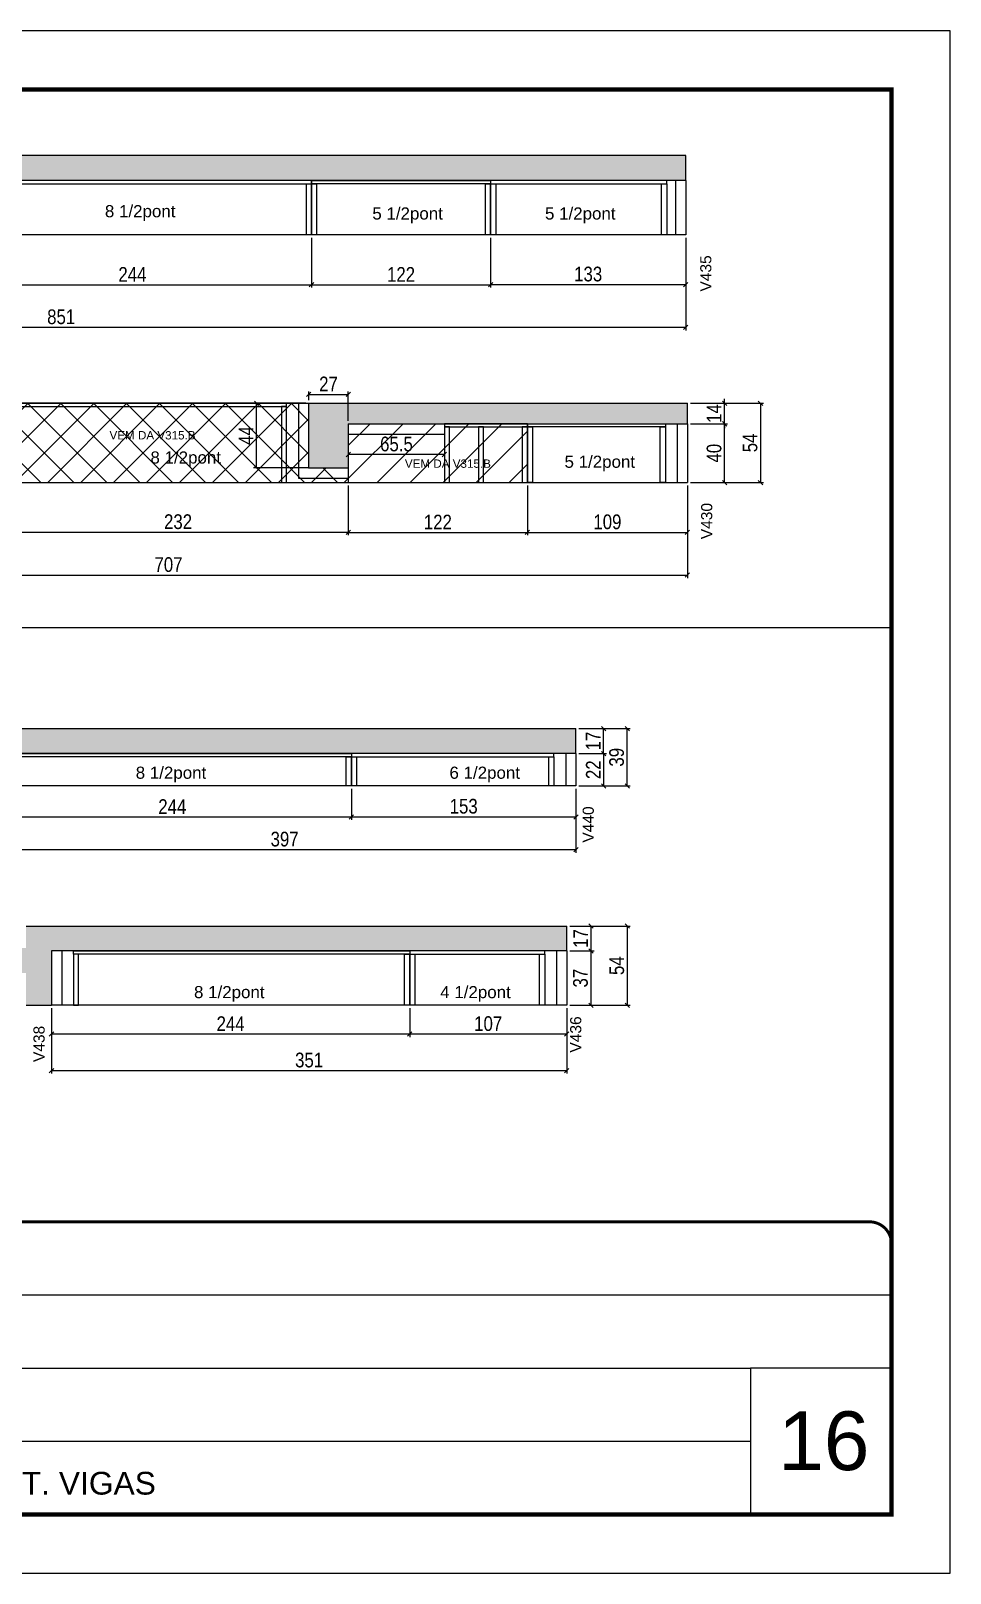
# Model space of a CAD drawing. Extents: x -3394 to 16474, y -5031 to 14397.
# Drawn here: x 9886 to 10512, y 9901 to 10951 of the extents above; entities that cross this region are included whole.
import ezdxf

# ---------------------------------------------------------------- set-up
doc = ezdxf.new("R2010")
doc.units = 0
doc.linetypes.add('CONTINUO', pattern=[0])
doc.linetypes.add('DASHED', pattern=[0.75, 0.5, -0.25])
doc.layers.get('0').update_dxf_attribs({"linetype": 'CONTINUOUS'})
doc.layers.get('Defpoints').update_dxf_attribs({"linetype": 'CONTINUOUS'})
for name, color, linetype, lineweight in [('CARIMBO', 255, 'CONTINUOUS', 9), ('Folhas', 255, 'CONTINUOUS', 9), ('Hachura', 251, 'CONTINUOUS', 9), ('REAPROVEITAMENTO', 251, 'CONTINUOUS', 9), ('SARRAFO DE PRESSAO', 251, 'DASHED', 9)]:
    doc.layers.add(name, color=color, linetype=linetype, lineweight=lineweight)
for name, color, linetype in [('COTA', 241, 'CONTINUOUS'), ('NOMENCLATURA', 7, 'CONTINUOUS'), ('Painéis', 200, 'CONTINUOUS'), ('PONTALETE', 7, 'CONTINUOUS'), ('SARR_2.2x7', 40, 'CONTINUOUS'), ('SARR_3.5x7', 81, 'CONTINUOUS')]:
    doc.layers.add(name, color=color, linetype=linetype)
doc.styles.add('ARIAL', font='arial.ttf')
doc.styles.add('COTA TECNICA', font='techl___.ttf', dxfattribs={"height": 10})
doc.dimstyles.new('PAINEL', dxfattribs={"dimtxt": 10, "dimasz": 3, "dimexe": 3, "dimexo": 3, "dimgap": 3, "dimtad": 1, "dimdec": 1, "dimzin": 12, "dimdsep": 46, "dimtxsty": 'COTA TECNICA', "dimblk1": 'OBLIQUE', "dimblk2": 'OBLIQUE', "dimsah": 1, "dimcen": 0.9, "dimclrd": 4, "dimclre": 4, "dimclrt": 240, "dimadec": 1, "dimazin": 3, "dimtfac": 1, "dimtdec": 1, "dimtmove": 0, "dimatfit": 3, "dimfxl": 1, "dimtolj": 1, "dimtzin": 12, "dimarcsym": 0})
pattern_1 = [(50, (0, 23.99), (9.1092334, -0.7969543), [0.9525, -10.4775]), (355, (0, 23.99), (-1.762171, 9.552842), [0.762, -8.382029]), (100.451445, (0.759, 23.924), (7.3470624, 8.7558876), [0.8095004, -8.904512]), (46.1842, (0, 26.53), (13.553952, -2.102116), [1.42875, -15.71625]), (96.63556, (1.13, 26.355), (11.870207, 12.371306), [1.214251, -13.35678]), (351.18415, (0, 26.53), (11.870207, 12.371306), [1.142998, -12.572987]), (21, (1.27, 25.895), (7.5807196, -5.11326), [0.9525, -10.4775]), (326, (1.27, 25.895), (3.0901014, 9.2093983), [0.762, -8.382]), (71.451445, (1.902, 25.469), (10.670821, 4.0961384), [0.8095004, -8.904497]), (37.5, (0, 23.99), (0.15443016, 4.22775194), [0, -8.2804, 0, -8.509, 0, -8.41375]), (7.5, (0, 23.99), (3.3409831, 5.0090287), [0, -4.8514, 0, -8.0899, 0, -3.20675]), (327.5, (-2.832, 23.99), (6.77952976, -0.2864372), [0, -3.175, 0, -9.906, 0, -13.1445]), (317.5, (-4.102, 23.99), (7.406459, 1.2713246), [0, -4.1275, 0, -6.5786, 0, -9.3345])]

# ---------------------------------------------------------------- blocks, each defined once
blk = doc.blocks.new('9999999999')
at = {"color": 30, "linetype": 'CONTINUO'}
for p, q in [((98564.6, 34379.6), (99584, 34379.6)), ((98564.6, 34329.8), (99488, 34329.8)), ((99584, 34329.8), (99488, 34329.8)), ((99488, 34329.8), (99488, 34230.2)), ((98564.6, 34280), (99488, 34280))]:
    blk.add_line(p, q, dxfattribs=at)
at = {"color": 30, "linetype": 'CONTINUO', "const_width": 2}
blk.add_lwpolyline([(99584, 34230.2), (99584, 34414.4, 0.414214), (99569, 34429.4), (98229, 34429.4, 0.414214), (98214, 34414.4), (98214, 34245.2, 0.414214), (98229, 34230.2), (99584, 34230.2)], format="xyb", dxfattribs=at)
at = {"layer": 'Folhas'}
blk.add_lwpolyline([(98139, 34190.2), (99624, 34190.2), (99624, 35240.2), (98139, 35240.2)], close=True, dxfattribs=at)
at = {"layer": 'Folhas', "color": 30, "const_width": 3}
blk.add_lwpolyline([(98214, 34230.2), (99584, 34230.2), (99584, 35200.2), (98214, 35200.2)], close=True, dxfattribs=at)
at = {"color": 7, "linetype": 'Continuous', "ltscale": 5, "style": 'ARIAL'}
blk.add_text('PAINÉIS DE LAT. VIGAS', height=15.483, dxfattribs=at).set_placement((98837.7, 34243.7))
blk = doc.blocks.new('_Oblique')
at = {"color": 0, "linetype": 'ByBlock', "lineweight": -2}
blk.add_line((-0.5, -0.5), (0.5, 0.5), dxfattribs=at)
blk = doc.blocks.new('*D574')
at = {"layer": 'COTA', "color": 4, "linetype": 'Continuous', "lineweight": -2, "transparency": 16777216}
for p, q in [((10199.1, 10809.9), (10199.1, 10776)), ((10332.1, 10809.9), (10332.1, 10776)), ((10332.1, 10778), (10199.1, 10778))]:
    blk.add_line(p, q, dxfattribs=at)
at = {"layer": 'Defpoints', "color": 0, "linetype": 'Continuous', "transparency": 16777216}
for p in [(10199.1, 10811.9), (10332.1, 10811.9), (10199.1, 10778)]:
    blk.add_point(p, dxfattribs=at)
at = {"layer": 'COTA', "color": 4, "linetype": 'Continuous', "lineweight": -2, "transparency": 16777216, "xscale": 3, "yscale": 3, "zscale": 3, "rotation": 180}
blk.add_blockref('_Oblique', (10199.1, 10778), dxfattribs=at)
at = {"layer": 'COTA', "color": 4, "linetype": 'Continuous', "lineweight": -2, "transparency": 16777216, "xscale": 3, "yscale": 3, "zscale": 3}
blk.add_blockref('_Oblique', (10332.1, 10778), dxfattribs=at)
at = {"layer": 'COTA', "color": 240, "linetype": 'Continuous', "transparency": 16777216, "insert": (10265.6, 10785.2), "char_height": 10, "attachment_point": 5, "style": 'COTA TECNICA'}
blk.add_mtext('\\A1;133', dxfattribs=at)
blk = doc.blocks.new('*D576')
at = {"layer": 'COTA', "color": 4, "linetype": 'Continuous', "lineweight": -2, "transparency": 16777216}
for p, q in [((9481.1, 10809.9), (9481.1, 10746.9)), ((10332.1, 10809.9), (10332.1, 10746.9)), ((10332.1, 10748.9), (9481.1, 10748.9))]:
    blk.add_line(p, q, dxfattribs=at)
at = {"layer": 'Defpoints', "color": 0, "linetype": 'Continuous', "transparency": 16777216}
for p in [(9481.1, 10811.9), (10332.1, 10811.9), (9481.1, 10748.9)]:
    blk.add_point(p, dxfattribs=at)
at = {"layer": 'COTA', "color": 4, "linetype": 'Continuous', "lineweight": -2, "transparency": 16777216, "xscale": 3, "yscale": 3, "zscale": 3, "rotation": 180}
blk.add_blockref('_Oblique', (9481.1, 10748.9), dxfattribs=at)
at = {"layer": 'COTA', "color": 4, "linetype": 'Continuous', "lineweight": -2, "transparency": 16777216, "xscale": 3, "yscale": 3, "zscale": 3}
blk.add_blockref('_Oblique', (10332.1, 10748.9), dxfattribs=at)
at = {"layer": 'COTA', "color": 240, "linetype": 'Continuous', "transparency": 16777216, "insert": (9906.6, 10756.1), "char_height": 10, "attachment_point": 5, "style": 'COTA TECNICA'}
blk.add_mtext('\\A1;851', dxfattribs=at)
blk = doc.blocks.new('*D580')
at = {"layer": 'COTA', "color": 4, "linetype": 'Continuous', "lineweight": -2, "transparency": 16777216}
for p, q in [((10077.1, 10809.9), (10077.1, 10776)), ((10199.1, 10809.9), (10199.1, 10776)), ((10077.1, 10778), (10199.1, 10778))]:
    blk.add_line(p, q, dxfattribs=at)
at = {"layer": 'Defpoints', "color": 0, "linetype": 'Continuous', "transparency": 16777216}
for p in [(10077.1, 10811.9), (10199.1, 10811.9), (10199.1, 10778)]:
    blk.add_point(p, dxfattribs=at)
at = {"layer": 'COTA', "color": 4, "linetype": 'Continuous', "lineweight": -2, "transparency": 16777216, "xscale": 3, "yscale": 3, "zscale": 3, "rotation": 180}
blk.add_blockref('_Oblique', (10077.1, 10778), dxfattribs=at)
at = {"layer": 'COTA', "color": 4, "linetype": 'Continuous', "lineweight": -2, "transparency": 16777216, "xscale": 3, "yscale": 3, "zscale": 3}
blk.add_blockref('_Oblique', (10199.1, 10778), dxfattribs=at)
at = {"layer": 'COTA', "color": 240, "linetype": 'Continuous', "transparency": 16777216, "insert": (10138.1, 10785), "char_height": 10, "attachment_point": 5, "style": 'COTA TECNICA'}
blk.add_mtext('\\A1;122', dxfattribs=at)
blk = doc.blocks.new('*D555')
at = {"layer": 'COTA', "color": 4, "linetype": 'Continuous', "lineweight": -2, "transparency": 16777216}
for p, q in [((9833.1, 10809.9), (9833.1, 10776)), ((10077.1, 10809.9), (10077.1, 10776)), ((9833.1, 10778), (10077.1, 10778))]:
    blk.add_line(p, q, dxfattribs=at)
at = {"layer": 'Defpoints', "color": 0, "linetype": 'Continuous', "transparency": 16777216}
for p in [(9833.1, 10811.9), (10077.1, 10811.9), (10077.1, 10778)]:
    blk.add_point(p, dxfattribs=at)
at = {"layer": 'COTA', "color": 4, "linetype": 'Continuous', "lineweight": -2, "transparency": 16777216, "xscale": 3, "yscale": 3, "zscale": 3, "rotation": 180}
blk.add_blockref('_Oblique', (9833.1, 10778), dxfattribs=at)
at = {"layer": 'COTA', "color": 4, "linetype": 'Continuous', "lineweight": -2, "transparency": 16777216, "xscale": 3, "yscale": 3, "zscale": 3}
blk.add_blockref('_Oblique', (10077.1, 10778), dxfattribs=at)
at = {"layer": 'COTA', "color": 240, "linetype": 'Continuous', "transparency": 16777216, "insert": (9955.1, 10785), "char_height": 10, "attachment_point": 5, "style": 'COTA TECNICA'}
blk.add_mtext('\\A1;244', dxfattribs=at)
blk = doc.blocks.new('*D557')
at = {"layer": 'COTA', "color": 4, "linetype": 'Continuous', "lineweight": -2, "transparency": 16777216}
for p, q in [((10224.2, 10641.3), (10224.2, 10607.4)), ((10333.2, 10641.3), (10333.2, 10607.4)), ((10224.2, 10609.4), (10333.2, 10609.4))]:
    blk.add_line(p, q, dxfattribs=at)
at = {"layer": 'Defpoints', "color": 0, "linetype": 'Continuous', "transparency": 16777216}
for p in [(10224.2, 10643.3), (10333.2, 10643.3), (10333.2, 10609.4)]:
    blk.add_point(p, dxfattribs=at)
at = {"layer": 'COTA', "color": 4, "linetype": 'Continuous', "lineweight": -2, "transparency": 16777216, "xscale": 3, "yscale": 3, "zscale": 3, "rotation": 180}
blk.add_blockref('_Oblique', (10224.2, 10609.4), dxfattribs=at)
at = {"layer": 'COTA', "color": 4, "linetype": 'Continuous', "lineweight": -2, "transparency": 16777216, "xscale": 3, "yscale": 3, "zscale": 3}
blk.add_blockref('_Oblique', (10333.2, 10609.4), dxfattribs=at)
at = {"layer": 'COTA', "color": 240, "linetype": 'Continuous', "transparency": 16777216, "insert": (10278.7, 10616.5), "char_height": 10, "attachment_point": 5, "style": 'COTA TECNICA'}
blk.add_mtext('\\A1;109', dxfattribs=at)
blk = doc.blocks.new('*D558')
at = {"layer": 'COTA', "color": 4, "linetype": 'Continuous', "lineweight": -2, "transparency": 16777216}
for p, q in [((9626.2, 10639.3), (9626.2, 10578.3)), ((10333.2, 10641.3), (10333.2, 10578.3)), ((9626.2, 10580.3), (10333.2, 10580.3))]:
    blk.add_line(p, q, dxfattribs=at)
at = {"layer": 'Defpoints', "color": 0, "linetype": 'Continuous', "transparency": 16777216}
for p in [(9626.2, 10641.3), (10333.2, 10643.3), (10333.2, 10580.3)]:
    blk.add_point(p, dxfattribs=at)
at = {"layer": 'COTA', "color": 4, "linetype": 'Continuous', "lineweight": -2, "transparency": 16777216, "xscale": 3, "yscale": 3, "zscale": 3, "rotation": 180}
blk.add_blockref('_Oblique', (9626.2, 10580.3), dxfattribs=at)
at = {"layer": 'COTA', "color": 4, "linetype": 'Continuous', "lineweight": -2, "transparency": 16777216, "xscale": 3, "yscale": 3, "zscale": 3}
blk.add_blockref('_Oblique', (10333.2, 10580.3), dxfattribs=at)
at = {"layer": 'COTA', "color": 240, "linetype": 'Continuous', "transparency": 16777216, "insert": (9979.7, 10587.4), "char_height": 10, "attachment_point": 5, "style": 'COTA TECNICA'}
blk.add_mtext('\\A1;707', dxfattribs=at)
blk = doc.blocks.new('*D559')
at = {"layer": 'COTA', "color": 4, "linetype": 'Continuous', "lineweight": -2, "transparency": 16777216}
for p, q in [((10335.2, 10683.3), (10360.5, 10683.3)), ((10358.5, 10643.3), (10358.5, 10683.3)), ((10335.2, 10643.3), (10360.5, 10643.3))]:
    blk.add_line(p, q, dxfattribs=at)
at = {"layer": 'Defpoints', "color": 0, "linetype": 'Continuous', "transparency": 16777216}
for p in [(10333.2, 10683.3), (10358.5, 10683.3), (10333.2, 10643.3)]:
    blk.add_point(p, dxfattribs=at)
at = {"layer": 'COTA', "color": 4, "linetype": 'Continuous', "lineweight": -2, "transparency": 16777216, "xscale": 3, "yscale": 3, "zscale": 3}
for p, rotation in [((10358.5, 10683.3), 90), ((10358.5, 10643.3), 270)]:
    blk.add_blockref('_Oblique', p, dxfattribs=dict(at, rotation=rotation))
at = {"layer": 'COTA', "color": 240, "linetype": 'Continuous', "transparency": 16777216, "insert": (10351.4, 10663.3), "char_height": 10, "attachment_point": 5, "rotation": 90, "style": 'COTA TECNICA'}
blk.add_mtext('\\A1;40', dxfattribs=at)
blk = doc.blocks.new('*D560')
at = {"layer": 'COTA', "color": 4, "linetype": 'Continuous', "lineweight": -2, "transparency": 16777216}
for p, q in [((10358.5, 10697.3), (10358.5, 10700.3)), ((10335.2, 10697.3), (10360.5, 10697.3)), ((10358.5, 10683.3), (10358.5, 10697.3)), ((10335.2, 10683.3), (10360.5, 10683.3)), ((10358.5, 10683.3), (10358.5, 10680.3))]:
    blk.add_line(p, q, dxfattribs=at)
at = {"layer": 'Defpoints', "color": 0, "linetype": 'Continuous', "transparency": 16777216}
for p in [(10333.2, 10697.3), (10358.5, 10697.3), (10333.2, 10683.3)]:
    blk.add_point(p, dxfattribs=at)
at = {"layer": 'COTA', "color": 4, "linetype": 'Continuous', "lineweight": -2, "transparency": 16777216, "xscale": 3, "yscale": 3, "zscale": 3}
for p, rotation in [((10358.5, 10697.3), 270), ((10358.5, 10683.3), 90)]:
    blk.add_blockref('_Oblique', p, dxfattribs=dict(at, rotation=rotation))
at = {"layer": 'COTA', "color": 240, "linetype": 'Continuous', "transparency": 16777216, "insert": (10351.4, 10690.3), "char_height": 10, "attachment_point": 5, "rotation": 90, "style": 'COTA TECNICA'}
blk.add_mtext('\\A1;14', dxfattribs=at)
blk = doc.blocks.new('*D561')
at = {"layer": 'COTA', "color": 4, "linetype": 'Continuous', "lineweight": -2, "transparency": 16777216}
for p, q in [((10335.2, 10697.3), (10385, 10697.3)), ((10383, 10697.3), (10383, 10643.3)), ((10335.2, 10643.3), (10385, 10643.3))]:
    blk.add_line(p, q, dxfattribs=at)
at = {"layer": 'Defpoints', "color": 0, "linetype": 'Continuous', "transparency": 16777216}
for p in [(10333.2, 10697.3), (10333.2, 10643.3), (10383, 10643.3)]:
    blk.add_point(p, dxfattribs=at)
at = {"layer": 'COTA', "color": 4, "linetype": 'Continuous', "lineweight": -2, "transparency": 16777216, "xscale": 3, "yscale": 3, "zscale": 3}
for p, rotation in [((10383, 10697.3), 90), ((10383, 10643.3), 270)]:
    blk.add_blockref('_Oblique', p, dxfattribs=dict(at, rotation=rotation))
at = {"layer": 'COTA', "color": 240, "linetype": 'Continuous', "transparency": 16777216, "insert": (10375.9, 10670.3), "char_height": 10, "attachment_point": 5, "rotation": 90, "style": 'COTA TECNICA'}
blk.add_mtext('\\A1;54', dxfattribs=at)
blk = doc.blocks.new('*D563')
at = {"layer": 'COTA', "color": 4, "linetype": 'Continuous', "lineweight": -2, "transparency": 16777216}
for p, q in [((10073.2, 10697.3), (10037.7, 10697.3)), ((10039.7, 10653.3), (10039.7, 10697.3)), ((10073.2, 10653.3), (10037.7, 10653.3))]:
    blk.add_line(p, q, dxfattribs=at)
at = {"layer": 'Defpoints', "color": 0, "linetype": 'Continuous', "transparency": 16777216}
for p in [(10039.7, 10697.3), (10075.2, 10697.3), (10075.2, 10653.3)]:
    blk.add_point(p, dxfattribs=at)
at = {"layer": 'COTA', "color": 4, "linetype": 'Continuous', "lineweight": -2, "transparency": 16777216, "xscale": 3, "yscale": 3, "zscale": 3}
for p, rotation in [((10039.7, 10697.3), 90), ((10039.7, 10653.3), 270)]:
    blk.add_blockref('_Oblique', p, dxfattribs=dict(at, rotation=rotation))
at = {"layer": 'COTA', "color": 240, "linetype": 'Continuous', "transparency": 16777216, "insert": (10032.6, 10675.3), "char_height": 10, "attachment_point": 5, "rotation": 90, "style": 'COTA TECNICA'}
blk.add_mtext('\\A1;44', dxfattribs=at)
blk = doc.blocks.new('*D564')
at = {"layer": 'COTA', "color": 4, "linetype": 'Continuous', "lineweight": -2, "transparency": 16777216}
for p, q in [((9870.2, 10641.3), (9870.2, 10607.4)), ((10102.2, 10641.3), (10102.2, 10607.4)), ((10102.2, 10609.4), (9870.2, 10609.4))]:
    blk.add_line(p, q, dxfattribs=at)
at = {"layer": 'Defpoints', "color": 0, "linetype": 'Continuous', "transparency": 16777216}
for p in [(9870.2, 10643.3), (10102.2, 10643.3), (9870.2, 10609.4)]:
    blk.add_point(p, dxfattribs=at)
at = {"layer": 'COTA', "color": 4, "linetype": 'Continuous', "lineweight": -2, "transparency": 16777216, "xscale": 3, "yscale": 3, "zscale": 3, "rotation": 180}
blk.add_blockref('_Oblique', (9870.2, 10609.4), dxfattribs=at)
at = {"layer": 'COTA', "color": 4, "linetype": 'Continuous', "lineweight": -2, "transparency": 16777216, "xscale": 3, "yscale": 3, "zscale": 3}
blk.add_blockref('_Oblique', (10102.2, 10609.4), dxfattribs=at)
at = {"layer": 'COTA', "color": 240, "linetype": 'Continuous', "transparency": 16777216, "insert": (9986.2, 10616.6), "char_height": 10, "attachment_point": 5, "style": 'COTA TECNICA'}
blk.add_mtext('\\A1;232', dxfattribs=at)
blk = doc.blocks.new('*D570')
at = {"layer": 'COTA', "color": 4, "linetype": 'Continuous', "lineweight": -2, "transparency": 16777216}
for p, q in [((10102.2, 10641.3), (10102.2, 10607.4)), ((10224.2, 10641.3), (10224.2, 10607.4)), ((10102.2, 10609.4), (10224.2, 10609.4))]:
    blk.add_line(p, q, dxfattribs=at)
at = {"layer": 'Defpoints', "color": 0, "linetype": 'Continuous', "transparency": 16777216}
for p in [(10102.2, 10643.3), (10224.2, 10643.3), (10224.2, 10609.4)]:
    blk.add_point(p, dxfattribs=at)
at = {"layer": 'COTA', "color": 4, "linetype": 'Continuous', "lineweight": -2, "transparency": 16777216, "xscale": 3, "yscale": 3, "zscale": 3, "rotation": 180}
blk.add_blockref('_Oblique', (10102.2, 10609.4), dxfattribs=at)
at = {"layer": 'COTA', "color": 4, "linetype": 'Continuous', "lineweight": -2, "transparency": 16777216, "xscale": 3, "yscale": 3, "zscale": 3}
blk.add_blockref('_Oblique', (10224.2, 10609.4), dxfattribs=at)
at = {"layer": 'COTA', "color": 240, "linetype": 'Continuous', "transparency": 16777216, "insert": (10163.2, 10616.4), "char_height": 10, "attachment_point": 5, "style": 'COTA TECNICA'}
blk.add_mtext('\\A1;122', dxfattribs=at)
blk = doc.blocks.new('*D571')
at = {"layer": 'COTA', "color": 4, "linetype": 'Continuous', "lineweight": -2, "transparency": 16777216}
for p, q in [((10102.2, 10674.3), (10102.2, 10660.4)), ((10167.7, 10674.3), (10167.7, 10660.4)), ((10167.7, 10662.4), (10102.2, 10662.4))]:
    blk.add_line(p, q, dxfattribs=at)
at = {"layer": 'Defpoints', "color": 0, "linetype": 'Continuous', "transparency": 16777216}
for p in [(10102.2, 10676.3), (10167.7, 10676.3), (10102.2, 10662.4)]:
    blk.add_point(p, dxfattribs=at)
at = {"layer": 'COTA', "color": 4, "linetype": 'Continuous', "lineweight": -2, "transparency": 16777216, "xscale": 3, "yscale": 3, "zscale": 3, "rotation": 180}
blk.add_blockref('_Oblique', (10102.2, 10662.4), dxfattribs=at)
at = {"layer": 'COTA', "color": 4, "linetype": 'Continuous', "lineweight": -2, "transparency": 16777216, "xscale": 3, "yscale": 3, "zscale": 3}
blk.add_blockref('_Oblique', (10167.7, 10662.4), dxfattribs=at)
at = {"layer": 'COTA', "color": 240, "linetype": 'Continuous', "transparency": 16777216, "insert": (10135, 10669.5), "char_height": 10, "attachment_point": 5, "style": 'COTA TECNICA'}
blk.add_mtext('\\A1;65.5', dxfattribs=at)
blk = doc.blocks.new('*D584')
at = {"layer": 'COTA', "color": 4, "linetype": 'Continuous', "lineweight": -2, "transparency": 16777216}
for p, q in [((10075.2, 10699.3), (10075.2, 10705.3)), ((10075.2, 10703.3), (10102.2, 10703.3)), ((10102.2, 10685.3), (10102.2, 10705.3))]:
    blk.add_line(p, q, dxfattribs=at)
at = {"layer": 'Defpoints', "color": 0, "linetype": 'Continuous', "transparency": 16777216}
for p in [(10102.2, 10703.3), (10075.2, 10697.3), (10102.2, 10683.3)]:
    blk.add_point(p, dxfattribs=at)
at = {"layer": 'COTA', "color": 4, "linetype": 'Continuous', "lineweight": -2, "transparency": 16777216, "xscale": 3, "yscale": 3, "zscale": 3, "rotation": 180}
blk.add_blockref('_Oblique', (10075.2, 10703.3), dxfattribs=at)
at = {"layer": 'COTA', "color": 4, "linetype": 'Continuous', "lineweight": -2, "transparency": 16777216, "xscale": 3, "yscale": 3, "zscale": 3}
blk.add_blockref('_Oblique', (10102.2, 10703.3), dxfattribs=at)
at = {"layer": 'COTA', "color": 240, "linetype": 'Continuous', "transparency": 16777216, "insert": (10088.7, 10710.4), "char_height": 10, "attachment_point": 5, "style": 'COTA TECNICA'}
blk.add_mtext('\\A1;27', dxfattribs=at)
blk = doc.blocks.new('*D629')
at = {"layer": 'COTA', "color": 4, "linetype": 'Continuous', "lineweight": -2, "transparency": 16777216}
for p, q in [((10144, 10285.4), (10144, 10265.8)), ((10251, 10285.4), (10251, 10265.8)), ((10251, 10267.8), (10144, 10267.8))]:
    blk.add_line(p, q, dxfattribs=at)
at = {"layer": 'Defpoints', "color": 0, "linetype": 'Continuous', "transparency": 16777216}
for p in [(10144, 10287.4), (10251, 10287.4), (10144, 10267.8)]:
    blk.add_point(p, dxfattribs=at)
at = {"layer": 'COTA', "color": 4, "linetype": 'Continuous', "lineweight": -2, "transparency": 16777216, "xscale": 3, "yscale": 3, "zscale": 3, "rotation": 180}
blk.add_blockref('_Oblique', (10144, 10267.8), dxfattribs=at)
at = {"layer": 'COTA', "color": 4, "linetype": 'Continuous', "lineweight": -2, "transparency": 16777216, "xscale": 3, "yscale": 3, "zscale": 3}
blk.add_blockref('_Oblique', (10251, 10267.8), dxfattribs=at)
at = {"layer": 'COTA', "color": 240, "linetype": 'Continuous', "transparency": 16777216, "insert": (10197.5, 10274.9), "char_height": 10, "attachment_point": 5, "style": 'COTA TECNICA'}
blk.add_mtext('\\A1;107', dxfattribs=at)
blk = doc.blocks.new('*D630')
at = {"layer": 'COTA', "color": 4, "linetype": 'Continuous', "lineweight": -2, "transparency": 16777216}
for p, q in [((9900, 10285.4), (9900, 10265.8)), ((10144, 10285.4), (10144, 10265.8)), ((10144, 10267.8), (9900, 10267.8))]:
    blk.add_line(p, q, dxfattribs=at)
at = {"layer": 'Defpoints', "color": 0, "linetype": 'Continuous', "transparency": 16777216}
for p in [(9900, 10287.4), (10144, 10287.4), (9900, 10267.8)]:
    blk.add_point(p, dxfattribs=at)
at = {"layer": 'COTA', "color": 4, "linetype": 'Continuous', "lineweight": -2, "transparency": 16777216, "xscale": 3, "yscale": 3, "zscale": 3, "rotation": 180}
blk.add_blockref('_Oblique', (9900, 10267.8), dxfattribs=at)
at = {"layer": 'COTA', "color": 4, "linetype": 'Continuous', "lineweight": -2, "transparency": 16777216, "xscale": 3, "yscale": 3, "zscale": 3}
blk.add_blockref('_Oblique', (10144, 10267.8), dxfattribs=at)
at = {"layer": 'COTA', "color": 240, "linetype": 'Continuous', "transparency": 16777216, "insert": (10022, 10274.9), "char_height": 10, "attachment_point": 5, "style": 'COTA TECNICA'}
blk.add_mtext('\\A1;244', dxfattribs=at)
blk = doc.blocks.new('*D631')
at = {"layer": 'COTA', "color": 4, "linetype": 'Continuous', "lineweight": -2, "transparency": 16777216}
for p, q in [((9900, 10285.4), (9900, 10240.9)), ((10251, 10285.4), (10251, 10240.9)), ((10251, 10242.9), (9900, 10242.9))]:
    blk.add_line(p, q, dxfattribs=at)
at = {"layer": 'Defpoints', "color": 0, "linetype": 'Continuous', "transparency": 16777216}
for p in [(9900, 10287.4), (10251, 10287.4), (9900, 10242.9)]:
    blk.add_point(p, dxfattribs=at)
at = {"layer": 'COTA', "color": 4, "linetype": 'Continuous', "lineweight": -2, "transparency": 16777216, "xscale": 3, "yscale": 3, "zscale": 3, "rotation": 180}
blk.add_blockref('_Oblique', (9900, 10242.9), dxfattribs=at)
at = {"layer": 'COTA', "color": 4, "linetype": 'Continuous', "lineweight": -2, "transparency": 16777216, "xscale": 3, "yscale": 3, "zscale": 3}
blk.add_blockref('_Oblique', (10251, 10242.9), dxfattribs=at)
at = {"layer": 'COTA', "color": 240, "linetype": 'Continuous', "transparency": 16777216, "insert": (10075.5, 10250.1), "char_height": 10, "attachment_point": 5, "style": 'COTA TECNICA'}
blk.add_mtext('\\A1;351', dxfattribs=at)
blk = doc.blocks.new('*D632')
at = {"layer": 'COTA', "color": 4, "linetype": 'Continuous', "lineweight": -2, "transparency": 16777216}
for p, q in [((10253, 10324.4), (10269.6, 10324.4)), ((10267.6, 10287.4), (10267.6, 10324.4)), ((10253, 10287.4), (10269.6, 10287.4))]:
    blk.add_line(p, q, dxfattribs=at)
at = {"layer": 'Defpoints', "color": 0, "linetype": 'Continuous', "transparency": 16777216}
for p in [(10251, 10324.4), (10267.6, 10324.4), (10251, 10287.4)]:
    blk.add_point(p, dxfattribs=at)
at = {"layer": 'COTA', "color": 4, "linetype": 'Continuous', "lineweight": -2, "transparency": 16777216, "xscale": 3, "yscale": 3, "zscale": 3}
for p, rotation in [((10267.6, 10324.4), 90), ((10267.6, 10287.4), 270)]:
    blk.add_blockref('_Oblique', p, dxfattribs=dict(at, rotation=rotation))
at = {"layer": 'COTA', "color": 240, "linetype": 'Continuous', "transparency": 16777216, "insert": (10260.4, 10305.9), "char_height": 10, "attachment_point": 5, "rotation": 90, "style": 'COTA TECNICA'}
blk.add_mtext('\\A1;37', dxfattribs=at)
blk = doc.blocks.new('*D633')
at = {"layer": 'COTA', "color": 4, "linetype": 'Continuous', "lineweight": -2, "transparency": 16777216}
for p, q in [((10253, 10341.4), (10269.6, 10341.4)), ((10267.6, 10324.4), (10267.6, 10341.4)), ((10253, 10324.4), (10269.6, 10324.4))]:
    blk.add_line(p, q, dxfattribs=at)
at = {"layer": 'Defpoints', "color": 0, "linetype": 'Continuous', "transparency": 16777216}
for p in [(10251, 10341.4), (10267.6, 10341.4), (10251, 10324.4)]:
    blk.add_point(p, dxfattribs=at)
at = {"layer": 'COTA', "color": 4, "linetype": 'Continuous', "lineweight": -2, "transparency": 16777216, "xscale": 3, "yscale": 3, "zscale": 3}
for p, rotation in [((10267.6, 10341.4), 90), ((10267.6, 10324.4), 270)]:
    blk.add_blockref('_Oblique', p, dxfattribs=dict(at, rotation=rotation))
at = {"layer": 'COTA', "color": 240, "linetype": 'Continuous', "transparency": 16777216, "insert": (10260.5, 10332.9), "char_height": 10, "attachment_point": 5, "rotation": 90, "style": 'COTA TECNICA'}
blk.add_mtext('\\A1;17', dxfattribs=at)
blk = doc.blocks.new('*D634')
at = {"layer": 'COTA', "color": 4, "linetype": 'Continuous', "lineweight": -2, "transparency": 16777216}
for p, q in [((10253, 10341.4), (10294.2, 10341.4)), ((10292.2, 10341.4), (10292.2, 10287.4)), ((10253, 10287.4), (10294.2, 10287.4))]:
    blk.add_line(p, q, dxfattribs=at)
at = {"layer": 'Defpoints', "color": 0, "linetype": 'Continuous', "transparency": 16777216}
for p in [(10251, 10341.4), (10251, 10287.4), (10292.2, 10287.4)]:
    blk.add_point(p, dxfattribs=at)
at = {"layer": 'COTA', "color": 4, "linetype": 'Continuous', "lineweight": -2, "transparency": 16777216, "xscale": 3, "yscale": 3, "zscale": 3}
for p, rotation in [((10292.2, 10341.4), 90), ((10292.2, 10287.4), 270)]:
    blk.add_blockref('_Oblique', p, dxfattribs=dict(at, rotation=rotation))
at = {"layer": 'COTA', "color": 240, "linetype": 'Continuous', "transparency": 16777216, "insert": (10285.1, 10314.4), "char_height": 10, "attachment_point": 5, "rotation": 90, "style": 'COTA TECNICA'}
blk.add_mtext('\\A1;54', dxfattribs=at)
blk = doc.blocks.new('*D635')
at = {"layer": 'COTA', "color": 4, "linetype": 'Continuous', "lineweight": -2, "transparency": 16777216}
for p, q in [((10104.3, 10434.8), (10104.3, 10413.6)), ((10257.3, 10434.8), (10257.3, 10413.6)), ((10257.3, 10415.6), (10104.3, 10415.6))]:
    blk.add_line(p, q, dxfattribs=at)
at = {"layer": 'Defpoints', "color": 0, "linetype": 'Continuous', "transparency": 16777216}
for p in [(10104.3, 10436.8), (10257.3, 10436.8), (10104.3, 10415.6)]:
    blk.add_point(p, dxfattribs=at)
at = {"layer": 'COTA', "color": 4, "linetype": 'Continuous', "lineweight": -2, "transparency": 16777216, "xscale": 3, "yscale": 3, "zscale": 3, "rotation": 180}
blk.add_blockref('_Oblique', (10104.3, 10415.6), dxfattribs=at)
at = {"layer": 'COTA', "color": 4, "linetype": 'Continuous', "lineweight": -2, "transparency": 16777216, "xscale": 3, "yscale": 3, "zscale": 3}
blk.add_blockref('_Oblique', (10257.3, 10415.6), dxfattribs=at)
at = {"layer": 'COTA', "color": 240, "linetype": 'Continuous', "transparency": 16777216, "insert": (10180.8, 10422.9), "char_height": 10, "attachment_point": 5, "style": 'COTA TECNICA'}
blk.add_mtext('\\A1;153', dxfattribs=at)
blk = doc.blocks.new('*D636')
at = {"layer": 'COTA', "color": 4, "linetype": 'Continuous', "lineweight": -2, "transparency": 16777216}
for p, q in [((9860.2, 10434.8), (9860.2, 10413.6)), ((10104.3, 10434.8), (10104.3, 10413.6)), ((10104.3, 10415.6), (9860.2, 10415.6))]:
    blk.add_line(p, q, dxfattribs=at)
at = {"layer": 'Defpoints', "color": 0, "linetype": 'Continuous', "transparency": 16777216}
for p in [(9860.2, 10436.8), (10104.3, 10436.8), (9860.2, 10415.6)]:
    blk.add_point(p, dxfattribs=at)
at = {"layer": 'COTA', "color": 4, "linetype": 'Continuous', "lineweight": -2, "transparency": 16777216, "xscale": 3, "yscale": 3, "zscale": 3, "rotation": 180}
blk.add_blockref('_Oblique', (9860.2, 10415.6), dxfattribs=at)
at = {"layer": 'COTA', "color": 4, "linetype": 'Continuous', "lineweight": -2, "transparency": 16777216, "xscale": 3, "yscale": 3, "zscale": 3}
blk.add_blockref('_Oblique', (10104.3, 10415.6), dxfattribs=at)
at = {"layer": 'COTA', "color": 240, "linetype": 'Continuous', "transparency": 16777216, "insert": (9982.3, 10422.7), "char_height": 10, "attachment_point": 5, "style": 'COTA TECNICA'}
blk.add_mtext('\\A1;244', dxfattribs=at)
blk = doc.blocks.new('*D637')
at = {"layer": 'COTA', "color": 4, "linetype": 'Continuous', "lineweight": -2, "transparency": 16777216}
for p, q in [((9860.2, 10434.8), (9860.2, 10391.3)), ((10257.3, 10434.8), (10257.3, 10391.3)), ((10257.3, 10393.3), (9860.2, 10393.3))]:
    blk.add_line(p, q, dxfattribs=at)
at = {"layer": 'Defpoints', "color": 0, "linetype": 'Continuous', "transparency": 16777216}
for p in [(9860.2, 10436.8), (10257.3, 10436.8), (9860.2, 10393.3)]:
    blk.add_point(p, dxfattribs=at)
at = {"layer": 'COTA', "color": 4, "linetype": 'Continuous', "lineweight": -2, "transparency": 16777216, "xscale": 3, "yscale": 3, "zscale": 3, "rotation": 180}
blk.add_blockref('_Oblique', (9860.2, 10393.3), dxfattribs=at)
at = {"layer": 'COTA', "color": 4, "linetype": 'Continuous', "lineweight": -2, "transparency": 16777216, "xscale": 3, "yscale": 3, "zscale": 3}
blk.add_blockref('_Oblique', (10257.3, 10393.3), dxfattribs=at)
at = {"layer": 'COTA', "color": 240, "linetype": 'Continuous', "transparency": 16777216, "insert": (10058.8, 10400.5), "char_height": 10, "attachment_point": 5, "style": 'COTA TECNICA'}
blk.add_mtext('\\A1;397', dxfattribs=at)
blk = doc.blocks.new('*D644')
at = {"layer": 'COTA', "color": 4, "linetype": 'Continuous', "lineweight": -2, "transparency": 16777216}
for p, q in [((10259.3, 10458.8), (10278.1, 10458.8)), ((10276.1, 10458.8), (10276.1, 10436.8)), ((10259.3, 10436.8), (10278.1, 10436.8))]:
    blk.add_line(p, q, dxfattribs=at)
at = {"layer": 'Defpoints', "color": 0, "linetype": 'Continuous', "transparency": 16777216}
for p in [(10257.3, 10458.8), (10257.3, 10436.8), (10276.1, 10436.8)]:
    blk.add_point(p, dxfattribs=at)
at = {"layer": 'COTA', "color": 4, "linetype": 'Continuous', "lineweight": -2, "transparency": 16777216, "xscale": 3, "yscale": 3, "zscale": 3}
for p, rotation in [((10276.1, 10458.8), 90), ((10276.1, 10436.8), 270)]:
    blk.add_blockref('_Oblique', p, dxfattribs=dict(at, rotation=rotation))
at = {"layer": 'COTA', "color": 240, "linetype": 'Continuous', "transparency": 16777216, "insert": (10269.1, 10447.8), "char_height": 10, "attachment_point": 5, "rotation": 90, "style": 'COTA TECNICA'}
blk.add_mtext('\\A1;22', dxfattribs=at)
blk = doc.blocks.new('*D645')
at = {"layer": 'COTA', "color": 4, "linetype": 'Continuous', "lineweight": -2, "transparency": 16777216}
for p, q in [((10259.3, 10475.8), (10278.1, 10475.8)), ((10276.1, 10458.8), (10276.1, 10475.8)), ((10259.3, 10458.8), (10278.1, 10458.8))]:
    blk.add_line(p, q, dxfattribs=at)
at = {"layer": 'Defpoints', "color": 0, "linetype": 'Continuous', "transparency": 16777216}
for p in [(10257.3, 10475.8), (10276.1, 10475.8), (10257.3, 10458.8)]:
    blk.add_point(p, dxfattribs=at)
at = {"layer": 'COTA', "color": 4, "linetype": 'Continuous', "lineweight": -2, "transparency": 16777216, "xscale": 3, "yscale": 3, "zscale": 3}
for p, rotation in [((10276.1, 10475.8), 90), ((10276.1, 10458.8), 270)]:
    blk.add_blockref('_Oblique', p, dxfattribs=dict(at, rotation=rotation))
at = {"layer": 'COTA', "color": 240, "linetype": 'Continuous', "transparency": 16777216, "insert": (10269, 10467.3), "char_height": 10, "attachment_point": 5, "rotation": 90, "style": 'COTA TECNICA'}
blk.add_mtext('\\A1;17', dxfattribs=at)
blk = doc.blocks.new('*D646')
at = {"layer": 'COTA', "color": 4, "linetype": 'Continuous', "lineweight": -2, "transparency": 16777216}
for p, q in [((10259.3, 10475.8), (10294.2, 10475.8)), ((10292.2, 10436.8), (10292.2, 10475.8)), ((10259.3, 10436.8), (10294.2, 10436.8))]:
    blk.add_line(p, q, dxfattribs=at)
at = {"layer": 'Defpoints', "color": 0, "linetype": 'Continuous', "transparency": 16777216}
for p in [(10257.3, 10475.8), (10292.2, 10475.8), (10257.3, 10436.8)]:
    blk.add_point(p, dxfattribs=at)
at = {"layer": 'COTA', "color": 4, "linetype": 'Continuous', "lineweight": -2, "transparency": 16777216, "xscale": 3, "yscale": 3, "zscale": 3}
for p, rotation in [((10292.2, 10475.8), 90), ((10292.2, 10436.8), 270)]:
    blk.add_blockref('_Oblique', p, dxfattribs=dict(at, rotation=rotation))
at = {"layer": 'COTA', "color": 240, "linetype": 'Continuous', "transparency": 16777216, "insert": (10285, 10456.3), "char_height": 10, "attachment_point": 5, "rotation": 90, "style": 'COTA TECNICA'}
blk.add_mtext('\\A1;39', dxfattribs=at)

msp = doc.modelspace()

# ---------------------------------------------------------------- hatches: boundary and pattern name
at = {"layer": 'COTA', "linetype": 'Continuous'}
h = msp.add_hatch(dxfattribs=at)
h.set_pattern_fill('AR-CONC', color=256, scale=0.05)
h.set_pattern_definition([(50, (1755.312, 2365.861), (9.1092334, -0.7969543), [0.9525, -10.4775]), (355, (1755.312, 2365.861), (-1.762171, 9.552842), [0.762, -8.382029]), (100.451445, (1756.071, 2365.795), (7.3470624, 8.7558876), [0.8095004, -8.904512]), (46.1842, (1755.312, 2368.401), (13.553952, -2.102116), [1.42875, -15.71625]), (96.63556, (1756.442, 2368.226), (11.870207, 12.371306), [1.214251, -13.35678]), (351.18415, (1755.312, 2368.401), (11.870207, 12.371306), [1.142998, -12.572987]), (21, (1756.582, 2367.766), (7.5807196, -5.11326), [0.9525, -10.4775]), (326, (1756.582, 2367.766), (3.0901014, 9.209398), [0.762, -8.382]), (71.451445, (1757.214, 2367.34), (10.670821, 4.0961384), [0.8095004, -8.904497]), (37.5, (1755.3123, 2365.861), (0.1544302, 4.2277519), [0, -8.2804, 0, -8.509, 0, -8.41375]), (7.5, (1755.3123, 2365.861), (3.3409831, 5.0090287), [0, -4.8514, 0, -8.0899, 0, -3.20675]), (327.5, (1752.4802, 2365.861), (6.7795298, -0.2864372), [0, -3.175, 0, -9.906, 0, -13.1445]), (317.5, (1751.21, 2365.861), (7.406459, 1.2713246), [0, -4.1275, 0, -6.5786, 0, -9.3345])])
h.paths.add_polyline_path([(9481.08, 10865.92), (9481.08, 10848.92), (10332.11, 10848.92), (10332.11, 10865.92)])
h = msp.add_hatch(dxfattribs=at)
h.set_pattern_fill('AR-CONC', color=256, scale=0.05)
h.set_pattern_definition([(50, (3347.046, 2427.093), (9.1092334, -0.7969543), [0.9525, -10.4775]), (355, (3347.046, 2427.093), (-1.762171, 9.552842), [0.762, -8.382029]), (100.451445, (3347.805, 2427.027), (7.347062, 8.7558876), [0.8095004, -8.904512]), (46.1842, (3347.046, 2429.633), (13.553952, -2.102116), [1.42875, -15.71625]), (96.63556, (3348.176, 2429.458), (11.870207, 12.371306), [1.214251, -13.35678]), (351.18415, (3347.046, 2429.633), (11.870207, 12.371306), [1.142998, -12.572987]), (21, (3348.316, 2428.998), (7.5807196, -5.11326), [0.9525, -10.4775]), (326, (3348.316, 2428.998), (3.0901014, 9.209398), [0.762, -8.382]), (71.451445, (3348.948, 2428.572), (10.670821, 4.0961384), [0.8095004, -8.904497]), (37.5, (3347.0463, 2427.093), (0.1544302, 4.2277519), [0, -8.2804, 0, -8.509, 0, -8.41375]), (7.5, (3347.0463, 2427.093), (3.3409831, 5.0090287), [0, -4.8514, 0, -8.0899, 0, -3.20675]), (327.5, (3344.2142, 2427.093), (6.7795298, -0.2864372), [0, -3.175, 0, -9.906, 0, -13.1445]), (317.5, (3342.944, 2427.093), (7.406459, 1.2713246), [0, -4.1275, 0, -6.5786, 0, -9.3345])])
h.paths.add_polyline_path([(10075.17, 10653.33), (10102.21, 10653.33), (10102.21, 10683.33), (10333.21, 10683.33), (10333.21, 10697.33), (10075.17, 10697.33)])
h = msp.add_hatch(dxfattribs=at)
h.set_pattern_fill('AR-CONC', color=256, scale=0.05)
h.set_pattern_definition(pattern_1)
h.paths.add_polyline_path([(9860.25, 10490.77), (9485.69, 10490.77), (9485.69, 10473.77), (9836.72, 10473.77), (9836.72, 10436.77), (9860.25, 10436.77), (9860.25, 10458.77), (10257.28, 10458.77), (10257.28, 10475.77), (9860.25, 10475.77)])
h = msp.add_hatch(dxfattribs=at)
h.set_pattern_fill('AR-CONC', color=256, scale=0.05)
h.set_pattern_definition(pattern_1)
h.paths.add_polyline_path([(9882.72, 10341.4), (9882.72, 10326.4), (9485.69, 10326.4), (9485.69, 10309.4), (9882.72, 10309.4), (9882.72, 10287.4), (9899.97, 10287.4), (9899.97, 10324.4), (10251, 10324.4), (10251, 10341.4)])
at = {"layer": 'Hachura', "linetype": 'ByBlock'}
h = msp.add_hatch(dxfattribs=at)
h.set_pattern_fill('ANSI37', color=256, scale=5)
h.set_pattern_definition([(45, (162.71, 347.35), (-11.22532, 11.22532), []), (135, (162.71, 347.35), (-11.22532, -11.22532), [])])
h.paths.add_polyline_path([(10102.21, 10643.33), (10102.21, 10653.33), (10075.17, 10653.33), (10075.17, 10697.33), (9870.17, 10697.33), (9870.17, 10643.33)])
at = {"layer": 'REAPROVEITAMENTO', "linetype": 'Continuous'}
h = msp.add_hatch(dxfattribs=at)
h.set_pattern_fill('ANSI31', color=256, scale=5)
h.set_pattern_definition([(45, (162.71, 347.35), (-11.22532, 11.22532), [])])
h.paths.add_polyline_path([(10102.21, 10683.33), (10102.21, 10643.33), (10224.21, 10643.33), (10224.21, 10683.33)])

# ---------------------------------------------------------------- linework, layer by layer
at = {"layer": 'COTA', "linetype": 'Continuous'}
for p, q in [((10332.11, 10865.92), (9481.08, 10865.92)), ((10332.11, 10848.92), (10332.11, 10865.92)), ((10075.17, 10697.33), (10333.21, 10697.33)), ((10333.21, 10683.33), (10333.21, 10697.33)), ((9102.21, 10544.66), (10472.21, 10544.66)), ((9860.25, 10475.77), (10257.28, 10475.77)), ((10257.28, 10458.77), (10257.28, 10475.77)), ((9882.72, 10341.4), (10251, 10341.4)), ((10251, 10324.4), (10251, 10341.4)), ((9882.72, 10287.4), (9899.97, 10287.4))]:
    msp.add_line(p, q, dxfattribs=at)
at = {"layer": 'Painéis', "linetype": 'Continuous'}
for p, q in [((10332.11, 10848.92), (9481.08, 10848.92)), ((10077.11, 10848.92), (10077.11, 10811.92)), ((10199.11, 10848.92), (10199.11, 10811.92)), ((10332.11, 10848.92), (10332.11, 10811.92)), ((10332.11, 10811.92), (9481.08, 10811.92)), ((9626.17, 10697.33), (10075.17, 10697.33)), ((10075.17, 10697.33), (10075.17, 10653.33)), ((10102.21, 10683.33), (10333.21, 10683.33)), ((10102.21, 10683.33), (10102.21, 10643.33)), ((10224.21, 10683.33), (10224.21, 10643.33)), ((10333.21, 10683.33), (10333.21, 10643.33)), ((10075.17, 10653.33), (10102.21, 10653.33)), ((9482.17, 10643.33), (10333.21, 10643.33)), ((9626.17, 10643.33), (10333.21, 10643.33)), ((10257.28, 10458.77), (9860.25, 10458.77)), ((10104.28, 10458.77), (10104.28, 10436.77)), ((10257.28, 10458.77), (10257.28, 10436.77)), ((10257.28, 10436.77), (9860.25, 10436.77)), ((10251, 10324.4), (9899.97, 10324.4)), ((9899.97, 10324.4), (9899.97, 10287.4)), ((10144, 10324.4), (10144, 10287.4)), ((10251, 10324.4), (10251, 10287.4)), ((10251, 10287.4), (9899.97, 10287.4))]:
    msp.add_line(p, q, dxfattribs=at)
at = {"layer": 'SARR_2.2x7', "ltscale": 25}
for p, q in [((10325.11, 10848.92), (10325.11, 10811.92)), ((10068.17, 10697.33), (10068.17, 10653.33)), ((10326.21, 10683.33), (10326.21, 10643.33)), ((10102.21, 10676.33), (10167.71, 10676.33)), ((10068.17, 10653.33), (10068.17, 10646.33)), ((10075.17, 10653.33), (10068.17, 10653.33)), ((10068.17, 10646.33), (10102.21, 10646.33)), ((10250.28, 10458.77), (10250.28, 10436.77)), ((9906.97, 10324.4), (9906.97, 10287.4)), ((10244, 10324.4), (10244, 10287.4))]:
    msp.add_line(p, q, dxfattribs=at)
at = {"layer": 'SARR_2.2x7', "ltscale": 25, "elevation": 0}
for points in [[(9848.11, 10846.72), (10077.11, 10846.72), (10077.11, 10848.92), (9848.11, 10848.92)], [(10199.11, 10846.72), (10077.11, 10846.72), (10077.11, 10848.92), (10199.11, 10848.92)], [(10199.11, 10846.72), (10319.11, 10846.72), (10319.11, 10848.92), (10199.11, 10848.92)], [(10104.28, 10456.57), (9875.25, 10456.57), (9875.25, 10458.77), (10104.28, 10458.77)], [(10104.28, 10456.57), (10242.28, 10456.57), (10242.28, 10458.77), (10104.28, 10458.77)], [(10144, 10322.2), (9914.97, 10322.2), (9914.97, 10324.4), (10144, 10324.4)], [(10144, 10322.2), (10236, 10322.2), (10236, 10324.4), (10144, 10324.4)]]:
    msp.add_lwpolyline(points, close=True, dxfattribs=at)
at = {"layer": 'SARR_2.2x7', "ltscale": 25}
for points in [[(9870.17, 10695.13), (10060.17, 10695.13), (10060.17, 10697.33), (9870.17, 10697.33)], [(10167.71, 10681.13), (10224.21, 10681.13), (10224.21, 10683.33), (10167.71, 10683.33)], [(10318.21, 10681.13), (10224.21, 10681.13), (10224.21, 10683.33), (10318.21, 10683.33)]]:
    msp.add_lwpolyline(points, close=True, dxfattribs=at)
at = {"layer": 'SARR_3.5x7', "elevation": 0}
for points in [[(10077.11, 10811.92), (10073.61, 10811.92), (10073.61, 10846.72), (10077.11, 10846.72)], [(10080.61, 10811.92), (10077.11, 10811.92), (10077.11, 10846.72), (10080.61, 10846.72)], [(10199.11, 10811.92), (10195.61, 10811.92), (10195.61, 10846.72), (10199.11, 10846.72)], [(10202.61, 10811.92), (10199.11, 10811.92), (10199.11, 10846.72), (10202.61, 10846.72)], [(10319.11, 10811.92), (10315.61, 10811.92), (10315.61, 10846.72), (10319.11, 10846.72)], [(10104.28, 10436.77), (10100.78, 10436.77), (10100.78, 10456.57), (10104.28, 10456.57)], [(10107.78, 10436.77), (10104.28, 10436.77), (10104.28, 10456.57), (10107.78, 10456.57)], [(10242.28, 10436.77), (10238.78, 10436.77), (10238.78, 10456.57), (10242.28, 10456.57)], [(9914.97, 10287.4), (9918.47, 10287.4), (9918.47, 10322.2), (9914.97, 10322.2)], [(10144, 10287.4), (10140.5, 10287.4), (10140.5, 10322.2), (10144, 10322.2)], [(10147.5, 10287.4), (10144, 10287.4), (10144, 10322.2), (10147.5, 10322.2)], [(10236, 10287.4), (10232.5, 10287.4), (10232.5, 10322.2), (10236, 10322.2)]]:
    msp.add_lwpolyline(points, close=True, dxfattribs=at)
at = {"layer": 'SARR_3.5x7'}
for points in [[(10056.67, 10643.33), (10060.17, 10643.33), (10060.17, 10695.13), (10056.67, 10695.13)], [(10167.71, 10643.33), (10171.21, 10643.33), (10171.21, 10681.13), (10167.71, 10681.13)], [(10190.88, 10643.33), (10194.38, 10643.33), (10194.38, 10681.13), (10190.88, 10681.13)], [(10220.71, 10643.33), (10224.21, 10643.33), (10224.21, 10681.13), (10220.71, 10681.13)], [(10227.71, 10643.33), (10224.21, 10643.33), (10224.21, 10681.13), (10227.71, 10681.13)], [(10318.21, 10643.33), (10314.71, 10643.33), (10314.71, 10681.13), (10318.21, 10681.13)]]:
    msp.add_lwpolyline(points, close=True, dxfattribs=at)

# ---------------------------------------------------------------- block references
at = {"layer": 'SARRAFO DE PRESSAO', "color": 6, "linetype": 'ByBlock'}
msp.add_blockref('9999999999', (-89111.77, -24289.38), dxfattribs=at)

# ---------------------------------------------------------------- texts
at = {"layer": 'CARIMBO', "style": 'ARIAL'}
msp.add_text('16', height=40, dxfattribs=at).set_placement((10395.07, 9970.97))
at = {"layer": 'NOMENCLATURA', "linetype": 'Continuous', "style": 'ARIAL'}
for s, p in [('V435', (10349.51, 10773.32)), ('V430', (10350.12, 10604.72)), ('V440', (10269.42, 10398.16)), ('V438', (9895.29, 10248.8)), ('V436', (10260.89, 10255.21))]:
    msp.add_text(s, height=7.567, rotation=90, dxfattribs=at).set_placement(p)
for p in [(9939.52, 10672.66), (10140.73, 10653.35)]:
    msp.add_text('VEM DA V315.B', height=5.6753, dxfattribs=at).set_placement(p)
at = {"layer": 'PONTALETE', "linetype": 'Continuous', "style": 'ARIAL'}
for s, p in [('8 1/2pont', (9936.38, 10823.92)), ('5 1/2pont', (10118.57, 10822.37)), ('5 1/2pont', (10236.2, 10822.37)), ('8 1/2pont', (9967.41, 10656.25)), ('5 1/2pont', (10249.49, 10653.35)), ('8 1/2pont', (9957.37, 10441.65)), ('6 1/2pont', (10171.09, 10441.65)), ('8 1/2pont', (9997.09, 10292.28)), ('4 1/2pont', (10164.81, 10292.28))]:
    msp.add_text(s, height=8.25, dxfattribs=at).set_placement(p)

# ---------------------------------------------------------------- dimensions: what is measured, and where the dimension line sits
at = {"layer": 'COTA', "linetype": 'Continuous'}
for base, p1, p2, angle, picture, middle in [((9481.08, 10748.93), (10332.11, 10811.92), (9481.08, 10811.92), 180, '*D576', (9906.59, 10756.06)), ((10199.11, 10777.95), (10332.11, 10811.92), (10199.11, 10811.92), 180, '*D574', (10265.61, 10785.17)), ((10358.48, 10697.33), (10333.21, 10683.33), (10333.21, 10697.33), 90, '*D560', (10351.4, 10690.33)), ((10039.65, 10697.33), (10075.17, 10653.33), (10075.17, 10697.33), 90, '*D563', (10032.58, 10675.33)), ((10383.04, 10643.33), (10333.21, 10697.33), (10333.21, 10643.33), 90, '*D561', (10375.93, 10670.33)), ((10358.48, 10683.33), (10333.21, 10643.33), (10333.21, 10683.33), 90, '*D559', (10351.37, 10663.33)), ((9870.17, 10609.36), (10102.21, 10643.33), (9870.17, 10643.33), 180, '*D564', (9986.19, 10616.58)), ((10276.11, 10475.77), (10257.28, 10458.77), (10257.28, 10475.77), 90, '*D645', (10269.03, 10467.27)), ((10292.25, 10475.77), (10257.28, 10436.77), (10257.28, 10475.77), 90, '*D646', (10285, 10456.27)), ((10276.11, 10436.77), (10257.28, 10458.77), (10257.28, 10436.77), 90, '*D644', (10269.11, 10447.77)), ((9860.25, 10415.64), (10104.28, 10436.77), (9860.25, 10436.77), 180, '*D636', (9982.26, 10422.71)), ((9860.25, 10393.3), (10257.28, 10436.77), (9860.25, 10436.77), 180, '*D637', (10058.76, 10400.55)), ((10104.28, 10415.64), (10257.28, 10436.77), (10104.28, 10436.77), 180, '*D635', (10180.78, 10422.86)), ((10267.62, 10341.4), (10251, 10324.4), (10251, 10341.4), 90, '*D633', (10260.55, 10332.9)), ((10292.19, 10287.4), (10251, 10341.4), (10251, 10287.4), 90, '*D634', (10285.08, 10314.4)), ((10267.62, 10324.4), (10251, 10287.4), (10251, 10324.4), 90, '*D632', (10260.4, 10305.9)), ((9899.97, 10267.82), (10144, 10287.4), (9899.97, 10287.4), 180, '*D630', (10021.98, 10274.89)), ((9899.97, 10242.91), (10251, 10287.4), (9899.97, 10287.4), 180, '*D631', (10075.48, 10250.13)), ((10144, 10267.82), (10251, 10287.4), (10144, 10287.4), 180, '*D629', (10197.5, 10274.92))]:
    dim = msp.add_linear_dim(base=base, p1=p1, p2=p2, angle=angle, dimstyle='PAINEL', override={"dimexe": 2, "dimexo": 2, "dimgap": 2, "dimadec": 8, "dimtix": 1, "dimatfit": 2, "dimldrblk": 'Oblique'}, dxfattribs=at)
    dim.commit()
    dim.dimension.update_dxf_attribs({"geometry": picture, "text_midpoint": middle})
for base, p1, p2, picture, middle in [((10077.11, 10777.95), (9833.11, 10811.92), (10077.11, 10811.92), '*D555', (9955.11, 10785.03)), ((10199.11, 10777.95), (10077.11, 10811.92), (10199.11, 10811.92), '*D580', (10138.11, 10785.01)), ((10102.21, 10703.3), (10075.17, 10697.33), (10102.21, 10683.33), '*D584', (10088.69, 10710.37)), ((10102.21, 10662.36), (10167.71, 10676.33), (10102.21, 10676.33), '*D571', (10134.96, 10669.47)), ((10333.21, 10580.34), (9626.17, 10641.33), (10333.21, 10643.33), '*D558', (9979.69, 10587.44)), ((10224.21, 10609.36), (10102.21, 10643.33), (10224.21, 10643.33), '*D570', (10163.21, 10616.42)), ((10333.21, 10609.36), (10224.21, 10643.33), (10333.21, 10643.33), '*D557', (10278.71, 10616.49))]:
    dim = msp.add_linear_dim(base=base, p1=p1, p2=p2, dimstyle='PAINEL', override={"dimexe": 2, "dimexo": 2, "dimgap": 2, "dimadec": 8, "dimtix": 1, "dimatfit": 2, "dimldrblk": 'Oblique'}, dxfattribs=at)
    dim.commit()
    dim.dimension.update_dxf_attribs({"geometry": picture, "text_midpoint": middle})

doc.saveas('drawing.dxf')
